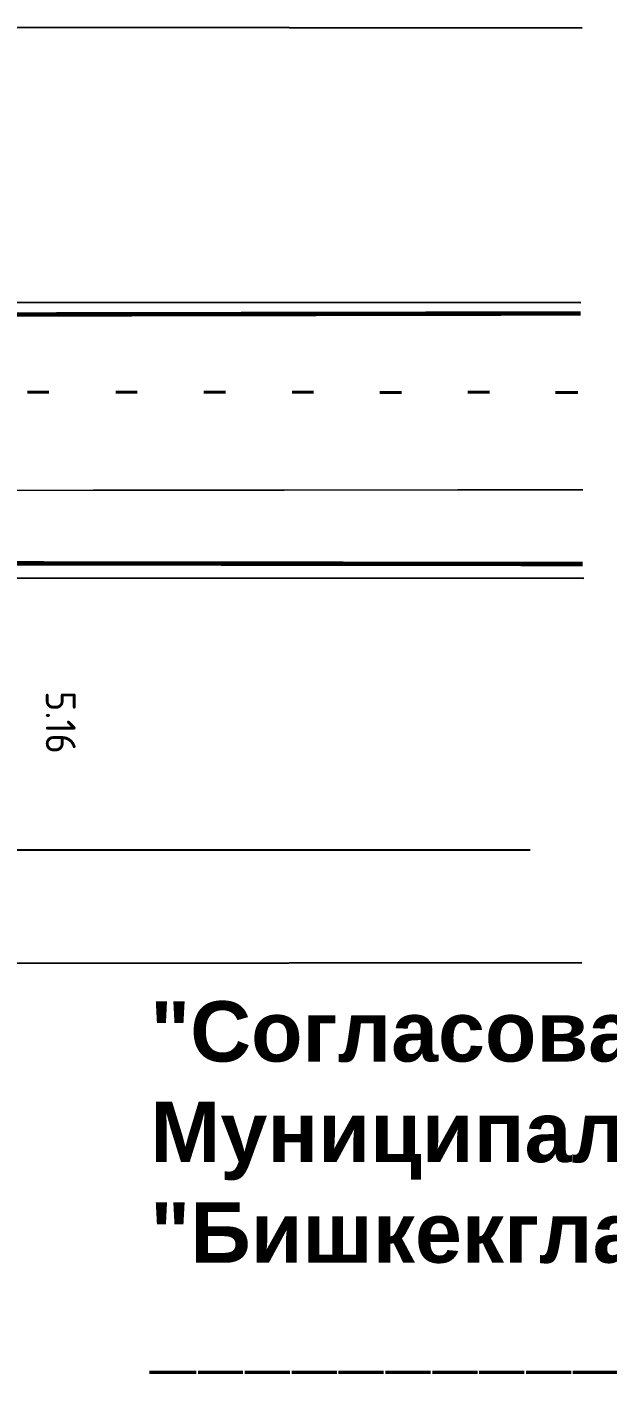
# Model space of a CAD drawing. Header units: millimetres. Extents: x 333 to 4944, y 2074 to 4864.
# Drawn here: x 3529 to 4056, y 2128 to 3352 of the extents above; entities that cross this region are included whole.
import ezdxf

# ---------------------------------------------------------------- set-up
doc = ezdxf.new("R2010")
doc.units = ezdxf.units.MM
doc.layers.get('0').update_dxf_attribs({"color": 152})
doc.layers.add('Описание', color=250, linetype='Continuous', lineweight=15)
doc.layers.add('разметка', color=251, linetype='Continuous', lineweight=15)
doc.styles.add('ROMAND', font='ROMAND.SHX', dxfattribs={"height": 2})
doc.styles.get("Standard").update_dxf_attribs({"font": 'arial.ttf'})

msp = doc.modelspace()

# ---------------------------------------------------------------- linework, layer by layer
at = {"color": 146, "true_color": 0x105689}
for p, q in [((4033.6, 3350.5), (2885, 3351.6)), ((4032.5, 3100.8), (2883.8, 3101.9)), ((4035.1, 2850.4), (2446.4, 2851.3)), ((2390.1, 2604.3), (3986.4, 2604.1)), ((2403.9, 2499.7), (4033.4, 2501.8))]:
    msp.add_line(p, q, dxfattribs=at)
at = {"layer": 'разметка', "lineweight": 40}
for p, q in [((3529.7, 3019.9), (3549.3, 3019.9)), ((3609.9, 3019.9), (3629.5, 3019.9)), ((3690.1, 3019.7), (3709.7, 3019.7)), ((3770.1, 3019.9), (3789.7, 3019.9)), ((3850, 3019.4), (3869.6, 3019.4)), ((3929.9, 3019.9), (3949.5, 3019.9)), ((4009.5, 3019.4), (4029.8, 3019.4))]:
    msp.add_line(p, q, dxfattribs=at)
at = {"layer": 'разметка', "color": 40, "const_width": 4.06, "flags": 128}
for points in [[(3034.7, 3089.5), (4032.2, 3091.3)], [(3494.9, 2864.3), (4034.1, 2863.7)]]:
    msp.add_lwpolyline(points, dxfattribs=at)
at = {"layer": 'разметка', "const_width": 1.37, "flags": 128}
msp.add_lwpolyline([(3050.1, 2930.2), (4034.6, 2931.1)], dxfattribs=at)

# ---------------------------------------------------------------- texts
at = {"color": 7, "linetype": 'Continuous', "style": 'ROMAND', "width": 0.9}
msp.add_text('5.16', height=27.12, rotation=270, dxfattribs=at).set_placement((3546.4, 2748.4))
at = {"layer": 'Описание', "color": 18, "true_color": 0x000000, "insert": (3641.3, 2466.5), "char_height": 54.81, "width": 1481.544, "attachment_point": 1}
msp.add_mtext('{\\fArial|b1|i0|c204|p34;"Согласовано"\\PМуниципальное Предприятие \\P"Бишкекглавархитектура"\\P________________}', dxfattribs=at)

doc.saveas('drawing.dxf')
